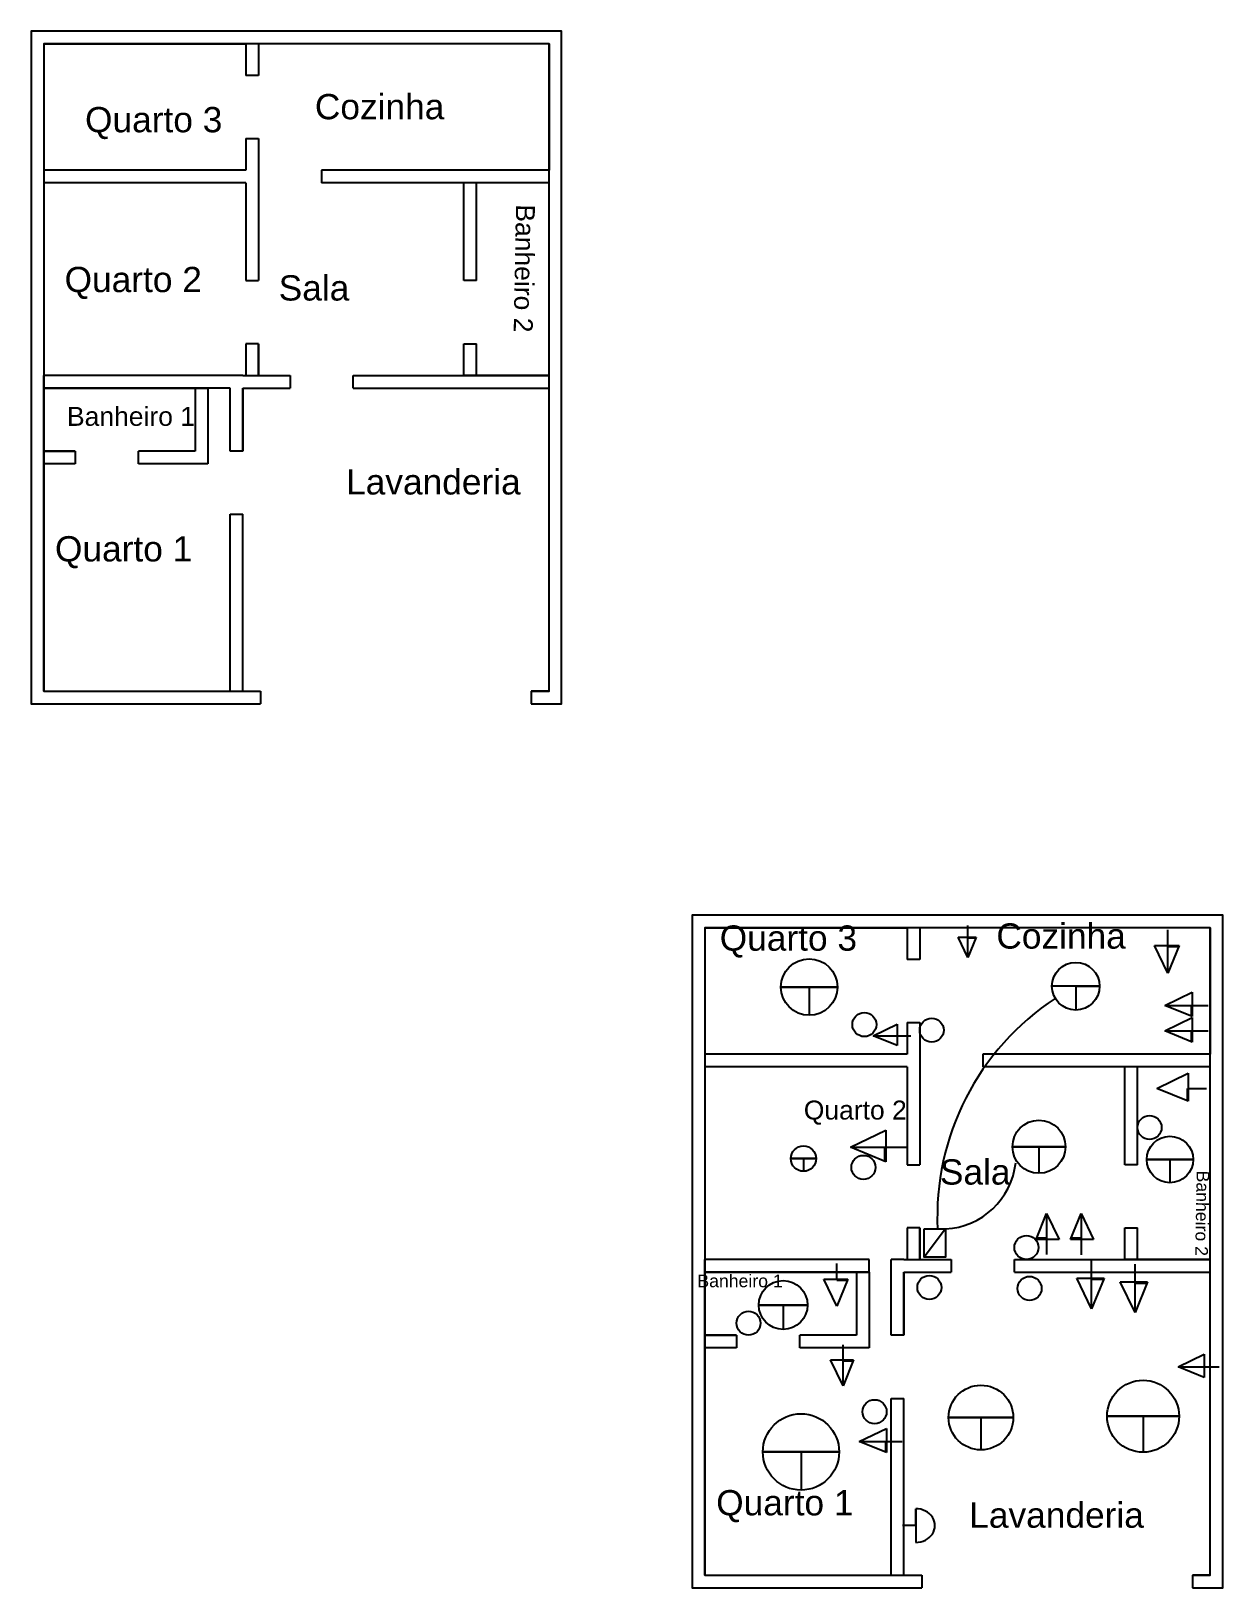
# Model space of a CAD drawing. Header units: millimetres. Extents: x 2261 to 3453, y 1338 to 2013.
# Drawn here: x 3400.26 to 3419.13, y 1337.75 to 1362.4 of the extents above; entities that cross this region are included whole.
import ezdxf

# ---------------------------------------------------------------- set-up
doc = ezdxf.new("R2010")
doc.units = ezdxf.units.MM
doc.styles.get("Standard").update_dxf_attribs({"font": 'arial.ttf'})
pattern_1 = [(0, (-10.111, -14.621), (0, 6.985), [5.08, -1.905]), (90, (-10.111, -14.621), (-6.985, 4e-16), [5.08, -1.905])]

msp = doc.modelspace()

# ---------------------------------------------------------------- hatches: boundary and pattern name
h = msp.add_hatch()
h.set_pattern_fill('ANGLE', color=256, scale=0.572273)
h.set_pattern_definition([(0, (1451.4447, 572.5586), (0, 3.997329), [2.9071484, -1.090181]), (90, (1451.4447, 572.5586), (-3.997329, 2e-16), [2.9071484, -1.090181])])
h.paths.add_polyline_path([(3415.221, 1348.055), (3415.09, 1348.055), (3415.09, 1347.734)])
h = msp.add_hatch()
h.set_pattern_fill('ANGLE', color=256)
h.set_pattern_definition(pattern_1)
h.paths.add_polyline_path([(3415.221, 1348.055), (3415.09, 1348.055), (3415.09, 1347.734)])
h = msp.add_hatch()
h.set_pattern_fill('ANGLE', color=256)
h.set_pattern_definition(pattern_1)
h.paths.add_polyline_path([(3418.435, 1347.921), (3418.258, 1347.921), (3418.258, 1347.486)])
h.paths.add_polyline_path([(3418.643, 1346.975), (3418.208, 1346.975), (3418.643, 1346.797)])
h.paths.add_polyline_path([(3418.643, 1346.57), (3418.208, 1346.57), (3418.643, 1346.392)])
h.paths.add_polyline_path([(3416.883, 1343.678), (3416.716, 1343.267), (3416.883, 1343.267)])
h.paths.add_polyline_path([(3416.338, 1343.681), (3416.17, 1343.27), (3416.338, 1343.27)])
h.paths.add_polyline_path([(3413.791, 1344.729), (3413.23, 1344.729), (3413.791, 1344.5)])
h.paths.add_polyline_path([(3413.282, 1341.362), (3413.114, 1341.362), (3413.114, 1340.95)])
h.paths.add_polyline_path([(3413.8, 1340.07), (3413.37, 1340.07), (3413.8, 1339.895)])
h.paths.add_polyline_path([(3417.247, 1342.658), (3417.049, 1342.658), (3417.049, 1342.173)])
h.paths.add_polyline_path([(3417.937, 1342.596), (3417.739, 1342.596), (3417.739, 1342.111)])
h = msp.add_hatch()
h.set_pattern_fill('ANGLE', color=256, scale=0.776413)
h.set_pattern_definition([(0, (754.146, 295.7924), (0, 5.423246), [3.944179, -1.479067]), (90, (754.146, 295.7924), (-5.423246, 3e-16), [3.944179, -1.479067])])
h.paths.add_polyline_path([(3418.435, 1347.921), (3418.258, 1347.921), (3418.258, 1347.486)])
h = msp.add_hatch()
h.set_pattern_fill('ANGLE', color=256, scale=0.776413, angle=-90)
h.set_pattern_definition([(270, (2366.5145, 4011.0864), (5.423246, -1e-15), [3.944179, -1.479067]), (360, (2366.5145, 4011.0864), (1e-15, 5.423246), [3.944179, -1.479067])])
h.paths.add_polyline_path([(3418.643, 1346.797), (3418.643, 1346.975), (3418.208, 1346.975)])
h = msp.add_hatch()
h.set_pattern_fill('ANGLE', color=256)
h.set_pattern_definition([(0, (-24.344, -6.972), (0, 6.985), [5.08, -1.905]), (90, (-24.344, -6.972), (-6.985, 4e-16), [5.08, -1.905])])
h.paths.add_polyline_path([(3413.592, 1346.495), (3413.969, 1346.341), (3413.969, 1346.495)])
h = msp.add_hatch()
h.set_pattern_fill('ANGLE', color=256, scale=0.776413, angle=-90)
h.set_pattern_definition([(270, (2366.5145, 4010.6817), (5.423246, -1e-15), [3.944179, -1.479067]), (360, (2366.5145, 4010.6817), (1e-15, 5.423246), [3.944179, -1.479067])])
h.paths.add_polyline_path([(3418.643, 1346.392), (3418.643, 1346.57), (3418.208, 1346.57)])
h = msp.add_hatch()
h.set_pattern_fill('ANGLE', color=256, scale=0.885118, angle=-90)
h.set_pattern_definition([(270, (2219.143, 4382.7715), (6.182548, -1e-15), [4.496398, -1.686149]), (360, (2219.143, 4382.7715), (2e-15, 6.182548), [4.496398, -1.686149])])
h.paths.add_polyline_path([(3418.579, 1345.458), (3418.579, 1345.661), (3418.082, 1345.661)])
h = msp.add_hatch()
h.set_pattern_fill('ANGLE', color=256, angle=-90)
h.set_pattern_definition([(270, (2058.677, 4776.036), (6.985, -1e-15), [5.08, -1.905]), (360, (2058.677, 4776.036), (2e-15, 6.985), [5.08, -1.905])])
h.paths.add_polyline_path([(3413.791, 1344.5), (3413.791, 1344.729), (3413.23, 1344.729)])
h = msp.add_hatch()
h.set_pattern_fill('ANGLE', color=256, scale=0.732865, angle=-180)
h.set_pattern_definition([(180, (5931.022, 2336.386), (-2e-15, -5.119061), [3.722954, -1.396108]), (270, (5931.022, 2336.386), (5.119061, -2e-15), [3.722954, -1.396108])])
h.paths.add_polyline_path([(3416.17, 1343.27), (3416.338, 1343.27), (3416.338, 1343.681)])
h = msp.add_hatch()
h.set_pattern_fill('ANGLE', color=256, scale=0.732865, angle=-180)
h.set_pattern_definition([(180, (5931.5676, 2336.383), (-2e-15, -5.119061), [3.722954, -1.396108]), (270, (5931.5676, 2336.383), (5.119061, -2e-15), [3.722954, -1.396108])])
h.paths.add_polyline_path([(3416.716, 1343.267), (3416.883, 1343.267), (3416.883, 1343.678)])
h = msp.add_hatch()
h.set_pattern_fill('ANGLE', color=256)
h.set_pattern_definition(pattern_1)
h.paths.add_polyline_path([(3414.739, 1343.435), (3414.4, 1342.987), (3414.739, 1342.987)])
h = msp.add_hatch()
h.set_pattern_fill('ANGLE', color=256, scale=0.75882)
h.set_pattern_definition([(360, (809.272, 314.3527), (1e-15, 5.300355), [3.854803, -1.445551]), (90, (809.272, 314.3527), (-5.300355, 2e-15), [3.854803, -1.445551])])
h.paths.add_polyline_path([(3413.188, 1342.64), (3413.015, 1342.64), (3413.015, 1342.215)])
h = msp.add_hatch()
h.set_pattern_fill('ANGLE', color=256, scale=0.864669)
h.set_pattern_definition([(0, (450.1057, 170.9324), (0, 6.039711), [4.392517, -1.647194]), (90, (450.1057, 170.9324), (-6.039711, 4e-16), [4.392517, -1.647194])])
h.paths.add_polyline_path([(3417.247, 1342.658), (3417.049, 1342.658), (3417.049, 1342.173)])
h = msp.add_hatch()
h.set_pattern_fill('ANGLE', color=256, scale=0.864669)
h.set_pattern_definition([(3e-11, (450.795, 170.871), (-3e-12, 6.039711), [4.392517, -1.647194]), (90, (450.795, 170.871), (-6.039711, -3e-12), [4.392517, -1.647194])])
h.paths.add_polyline_path([(3417.937, 1342.596), (3417.739, 1342.596), (3417.739, 1342.111)])
h = msp.add_hatch()
h.set_pattern_fill('ANGLE', color=256, scale=0.734692)
h.set_pattern_definition([(360, (892.16, 345.77), (1e-15, 5.131824), [3.732235, -1.399588]), (90, (892.16, 345.77), (-5.131824, 2e-15), [3.732235, -1.399588])])
h.paths.add_polyline_path([(3413.282, 1341.362), (3413.114, 1341.362), (3413.114, 1340.95)])
h = msp.add_hatch()
h.set_pattern_fill('ANGLE', color=256, scale=0.734692)
h.set_pattern_definition([(0, (897.7107, 346.0515), (0, 5.131824), [3.732235, -1.399588]), (90, (897.7107, 346.0515), (-5.131824, 3e-16), [3.732235, -1.399588])])
h.paths.add_polyline_path([(3418.832, 1341.086), (3418.832, 1341.254), (3418.42, 1341.254)])
h = msp.add_hatch()
h.set_pattern_fill('ANGLE', color=256, scale=0.766626, angle=-90)
h.set_pattern_definition([(270, (2374.9335, 3970.6), (5.354885, -1e-15), [3.894462, -1.460423]), (360, (2374.9335, 3970.6), (1e-15, 5.354885), [3.894462, -1.460423])])
h.paths.add_polyline_path([(3413.8, 1339.895), (3413.8, 1340.07), (3413.37, 1340.07)])

# ---------------------------------------------------------------- linework, layer by layer
for p, q in [((3400.459, 1362.2), (3403.659, 1362.2)), ((3403.659, 1362.2), (3403.659, 1361.7)), ((3403.859, 1362.2), (3403.859, 1361.7)), ((3403.859, 1362.2), (3403.859, 1361.7)), ((3408.459, 1362.2), (3408.459, 1360.2)), ((3403.859, 1361.7), (3403.659, 1361.7)), ((3403.659, 1360.7), (3403.859, 1360.7)), ((3403.659, 1360.7), (3403.659, 1360.2)), ((3403.859, 1360.7), (3403.859, 1360.2)), ((3403.659, 1360.2), (3400.459, 1360.2)), ((3403.859, 1360.2), (3403.859, 1360)), ((3408.459, 1360.2), (3404.859, 1360.2)), ((3404.859, 1360.2), (3404.859, 1360)), ((3403.659, 1360), (3400.459, 1360)), ((3403.659, 1360), (3403.659, 1358.45)), ((3403.859, 1360), (3403.859, 1358.45)), ((3408.459, 1360), (3404.859, 1360)), ((3407.109, 1358.45), (3407.109, 1360)), ((3407.309, 1358.45), (3407.309, 1360)), ((3403.659, 1358.45), (3403.859, 1358.45)), ((3407.309, 1358.45), (3407.109, 1358.45)), ((3403.859, 1357.45), (3403.659, 1357.45)), ((3403.659, 1357.45), (3403.659, 1356.95)), ((3403.859, 1356.95), (3403.859, 1357.45)), ((3403.859, 1357.45), (3403.859, 1356.95)), ((3407.109, 1356.95), (3407.109, 1357.45)), ((3407.109, 1356.95), (3407.109, 1357.45)), ((3407.109, 1357.45), (3407.309, 1357.45)), ((3407.309, 1356.95), (3407.309, 1357.45)), ((3403.609, 1356.95), (3400.459, 1356.95)), ((3400.459, 1351.95), (3400.459, 1356.95)), ((3403.609, 1356.95), (3404.359, 1356.95)), ((3403.859, 1356.95), (3404.359, 1356.95)), ((3404.359, 1356.95), (3404.359, 1356.75)), ((3405.359, 1356.75), (3405.359, 1356.95)), ((3405.359, 1356.95), (3408.459, 1356.95)), ((3408.459, 1356.95), (3407.109, 1356.95)), ((3403.409, 1356.75), (3400.459, 1356.75)), ((3400.459, 1356.75), (3403.059, 1356.75)), ((3402.859, 1356.75), (3402.859, 1355.75)), ((3403.059, 1356.75), (3403.059, 1355.75)), ((3403.409, 1355.75), (3403.409, 1356.75)), ((3403.609, 1356.75), (3404.359, 1356.75)), ((3403.609, 1356.75), (3403.609, 1355.75)), ((3403.609, 1355.75), (3403.609, 1356.75)), ((3405.359, 1356.75), (3408.459, 1356.75)), ((3400.459, 1355.75), (3400.959, 1355.75)), ((3400.959, 1355.75), (3400.459, 1355.75)), ((3400.959, 1355.75), (3400.959, 1355.55)), ((3402.859, 1355.75), (3401.959, 1355.75)), ((3401.959, 1355.55), (3401.959, 1355.75)), ((3403.059, 1355.75), (3403.059, 1355.75)), ((3403.059, 1355.75), (3403.059, 1355.55)), ((3403.609, 1355.75), (3403.409, 1355.75)), ((3400.959, 1355.55), (3400.459, 1355.55)), ((3403.059, 1355.55), (3401.959, 1355.55)), ((3403.409, 1351.95), (3403.409, 1354.75)), ((3403.409, 1354.75), (3403.609, 1354.75)), ((3403.609, 1351.95), (3403.609, 1354.75)), ((3400.459, 1351.95), (3403.609, 1351.95)), ((3400.459, 1351.95), (3403.893, 1351.95)), ((3403.893, 1351.95), (3403.893, 1351.75)), ((3408.459, 1351.95), (3408.179, 1351.95)), ((3408.179, 1351.95), (3408.179, 1351.75)), ((3415.09, 1348.055), (3415.09, 1348.241)), ((3410.928, 1348.203), (3414.128, 1348.203)), ((3414.128, 1348.203), (3414.128, 1347.703)), ((3414.328, 1348.203), (3414.328, 1347.703)), ((3414.328, 1348.203), (3414.328, 1347.703)), ((3414.935, 1348.055), (3415.221, 1348.055)), ((3415.09, 1347.734), (3414.935, 1348.055)), ((3415.221, 1348.055), (3415.09, 1347.734)), ((3415.09, 1347.734), (3415.09, 1348.055)), ((3418.258, 1347.921), (3418.258, 1348.174)), ((3418.928, 1348.203), (3418.928, 1346.203)), ((3418.047, 1347.921), (3418.435, 1347.921)), ((3418.258, 1347.486), (3418.047, 1347.921)), ((3418.435, 1347.921), (3418.258, 1347.486)), ((3418.258, 1347.486), (3418.258, 1347.921)), ((3414.328, 1347.703), (3414.128, 1347.703)), ((3412.579, 1347.266), (3412.132, 1347.266)), ((3412.132, 1347.266), (3413.025, 1347.266)), ((3413.025, 1347.266), (3412.579, 1347.266)), ((3412.579, 1347.266), (3412.579, 1346.819)), ((3417.176, 1347.279), (3416.422, 1347.279)), ((3416.799, 1347.279), (3417.176, 1347.279)), ((3417.176, 1347.279), (3416.799, 1347.279)), ((3416.799, 1347.279), (3416.799, 1346.902)), ((3418.208, 1346.975), (3418.643, 1347.185)), ((3418.643, 1347.185), (3418.643, 1346.797)), ((3418.643, 1346.797), (3418.208, 1346.975)), ((3418.208, 1346.975), (3418.643, 1346.975)), ((3418.208, 1346.57), (3418.643, 1346.781)), ((3418.643, 1346.975), (3418.896, 1346.975)), ((3418.643, 1346.781), (3418.643, 1346.392)), ((3413.592, 1346.495), (3413.969, 1346.677)), ((3413.969, 1346.341), (3413.592, 1346.495)), ((3413.592, 1346.495), (3413.969, 1346.495)), ((3413.969, 1346.677), (3413.969, 1346.341)), ((3413.969, 1346.495), (3414.187, 1346.495)), ((3414.128, 1346.703), (3414.128, 1346.203)), ((3414.128, 1346.703), (3414.328, 1346.703)), ((3414.328, 1346.703), (3414.328, 1346.203)), ((3418.643, 1346.392), (3418.208, 1346.57)), ((3418.208, 1346.57), (3418.643, 1346.57)), ((3418.643, 1346.57), (3418.896, 1346.57)), ((3414.128, 1346.203), (3410.928, 1346.203)), ((3414.128, 1346.003), (3410.928, 1346.003)), ((3414.128, 1346.003), (3414.128, 1344.453)), ((3414.328, 1346.203), (3414.328, 1346.003)), ((3414.328, 1346.003), (3414.328, 1344.453)), ((3418.928, 1346.203), (3415.328, 1346.203)), ((3415.328, 1346.203), (3415.328, 1346.003)), ((3418.928, 1346.003), (3415.328, 1346.003)), ((3417.578, 1344.453), (3417.578, 1346.003)), ((3417.778, 1344.453), (3417.778, 1346.003)), ((3418.082, 1345.661), (3418.579, 1345.901)), ((3418.579, 1345.901), (3418.579, 1345.458)), ((3418.579, 1345.458), (3418.082, 1345.661)), ((3418.579, 1345.661), (3418.867, 1345.661)), ((3413.23, 1344.729), (3413.791, 1345)), ((3413.791, 1345), (3413.791, 1344.5)), ((3412.688, 1344.549), (3412.288, 1344.549)), ((3412.288, 1344.549), (3412.488, 1344.549)), ((3412.488, 1344.549), (3412.688, 1344.549)), ((3412.488, 1344.549), (3412.488, 1344.349)), ((3413.791, 1344.5), (3413.23, 1344.729)), ((3413.23, 1344.729), (3413.791, 1344.729)), ((3413.791, 1344.729), (3414.117, 1344.729)), ((3416.637, 1344.738), (3415.798, 1344.738)), ((3415.798, 1344.738), (3416.217, 1344.738)), ((3416.217, 1344.738), (3416.637, 1344.738)), ((3416.217, 1344.738), (3416.217, 1344.318)), ((3418.659, 1344.536), (3417.922, 1344.536)), ((3417.922, 1344.536), (3418.291, 1344.536)), ((3418.291, 1344.536), (3418.659, 1344.536)), ((3418.291, 1344.536), (3418.291, 1344.168)), ((3414.128, 1344.453), (3414.328, 1344.453)), ((3417.778, 1344.453), (3417.578, 1344.453)), ((3416.17, 1343.27), (3416.338, 1343.681)), ((3416.338, 1343.681), (3416.536, 1343.27)), ((3416.338, 1343.681), (3416.338, 1343.27)), ((3416.716, 1343.267), (3416.883, 1343.678)), ((3416.883, 1343.678), (3417.082, 1343.267)), ((3416.883, 1343.678), (3416.883, 1343.267)), ((3414.128, 1343.453), (3414.128, 1342.953)), ((3414.328, 1343.453), (3414.128, 1343.453)), ((3414.328, 1343.453), (3414.328, 1342.953)), ((3414.328, 1342.953), (3414.328, 1343.453)), ((3414.739, 1343.435), (3414.4, 1342.987)), ((3417.578, 1342.953), (3417.578, 1343.453)), ((3417.578, 1342.953), (3417.578, 1343.453)), ((3417.578, 1343.453), (3417.778, 1343.453)), ((3417.778, 1342.953), (3417.778, 1343.453)), ((3416.536, 1343.27), (3416.17, 1343.27)), ((3416.338, 1343.27), (3416.338, 1343.031)), ((3417.082, 1343.267), (3416.716, 1343.267)), ((3416.883, 1343.267), (3416.883, 1343.028)), ((3410.928, 1337.953), (3410.928, 1342.953)), ((3413.528, 1342.953), (3410.928, 1342.953)), ((3413.015, 1342.64), (3413.015, 1342.887)), ((3413.528, 1342.753), (3413.528, 1342.953)), ((3414.078, 1342.953), (3413.878, 1342.953)), ((3413.878, 1342.753), (3413.878, 1342.953)), ((3414.078, 1342.953), (3414.828, 1342.953)), ((3414.328, 1342.953), (3414.828, 1342.953)), ((3414.828, 1342.953), (3414.828, 1342.753)), ((3415.828, 1342.953), (3418.928, 1342.953)), ((3415.828, 1342.753), (3415.828, 1342.953)), ((3417.049, 1342.658), (3417.049, 1342.939)), ((3418.928, 1342.953), (3417.578, 1342.953)), ((3417.739, 1342.596), (3417.739, 1342.878)), ((3413.528, 1342.753), (3410.928, 1342.753)), ((3410.928, 1342.753), (3413.528, 1342.753)), ((3412.809, 1342.64), (3413.188, 1342.64)), ((3413.015, 1342.215), (3412.809, 1342.64)), ((3413.188, 1342.64), (3413.015, 1342.215)), ((3413.328, 1342.753), (3413.328, 1341.753)), ((3413.528, 1342.753), (3413.528, 1341.753)), ((3413.878, 1341.753), (3413.878, 1342.753)), ((3414.078, 1341.753), (3414.078, 1342.753)), ((3414.078, 1342.753), (3414.828, 1342.753)), ((3414.078, 1342.753), (3414.078, 1341.753)), ((3415.828, 1342.753), (3418.928, 1342.753)), ((3416.815, 1342.658), (3417.247, 1342.658)), ((3417.049, 1342.173), (3416.815, 1342.658)), ((3417.247, 1342.658), (3417.049, 1342.173)), ((3417.049, 1342.173), (3417.049, 1342.658)), ((3417.504, 1342.596), (3417.937, 1342.596)), ((3417.739, 1342.111), (3417.504, 1342.596)), ((3417.937, 1342.596), (3417.739, 1342.111)), ((3417.739, 1342.111), (3417.739, 1342.596)), ((3412.552, 1342.231), (3411.78, 1342.231)), ((3411.78, 1342.231), (3412.166, 1342.231)), ((3412.166, 1342.231), (3412.552, 1342.231)), ((3412.166, 1342.231), (3412.166, 1341.845)), ((3411.428, 1341.753), (3410.928, 1341.753)), ((3410.928, 1341.753), (3411.428, 1341.753)), ((3411.428, 1341.753), (3411.428, 1341.553)), ((3413.328, 1341.753), (3412.428, 1341.753)), ((3412.428, 1341.553), (3412.428, 1341.753)), ((3413.114, 1341.362), (3413.114, 1341.601)), ((3413.528, 1341.753), (3413.528, 1341.753)), ((3413.528, 1341.753), (3413.528, 1341.553)), ((3414.078, 1341.753), (3413.878, 1341.753)), ((3411.428, 1341.553), (3410.928, 1341.553)), ((3413.528, 1341.553), (3412.428, 1341.553)), ((3412.915, 1341.362), (3413.282, 1341.362)), ((3413.114, 1340.95), (3412.915, 1341.362)), ((3413.282, 1341.362), (3413.114, 1340.95)), ((3413.114, 1340.95), (3413.114, 1341.362)), ((3418.42, 1341.254), (3418.832, 1341.453)), ((3418.832, 1341.453), (3418.832, 1341.086)), ((3418.832, 1341.086), (3418.42, 1341.254)), ((3418.42, 1341.254), (3418.832, 1341.254)), ((3418.832, 1341.254), (3419.072, 1341.254)), ((3413.878, 1337.953), (3413.878, 1340.753)), ((3413.878, 1340.753), (3414.078, 1340.753)), ((3414.078, 1337.953), (3414.078, 1340.753)), ((3415.81, 1340.45), (3414.786, 1340.45)), ((3414.786, 1340.45), (3415.298, 1340.45)), ((3415.298, 1340.45), (3415.81, 1340.45)), ((3415.298, 1340.45), (3415.298, 1339.938)), ((3418.436, 1340.47), (3417.295, 1340.47)), ((3417.295, 1340.47), (3417.865, 1340.47)), ((3417.865, 1340.47), (3418.436, 1340.47)), ((3417.865, 1340.47), (3417.865, 1339.9)), ((3413.37, 1340.07), (3413.8, 1340.278)), ((3413.8, 1340.278), (3413.8, 1339.895)), ((3413.053, 1339.905), (3411.845, 1339.905)), ((3411.845, 1339.905), (3412.449, 1339.905)), ((3412.449, 1339.905), (3413.053, 1339.905)), ((3412.449, 1339.905), (3412.449, 1339.301)), ((3413.8, 1339.895), (3413.37, 1340.07)), ((3413.37, 1340.07), (3413.8, 1340.07)), ((3413.8, 1340.07), (3414.05, 1340.07)), ((3414.266, 1338.739), (3414.266, 1339.006)), ((3414.266, 1339.006), (3414.266, 1338.473)), ((3414.266, 1338.739), (3414.057, 1338.739)), ((3410.928, 1337.953), (3414.078, 1337.953)), ((3410.928, 1337.953), (3414.362, 1337.953)), ((3414.362, 1337.953), (3414.362, 1337.753)), ((3418.928, 1337.953), (3418.648, 1337.953)), ((3418.648, 1337.953), (3418.648, 1337.753))]:
    msp.add_line(p, q)
for points in [[(3408.179, 1351.75), (3408.659, 1351.75), (3408.659, 1362.4), (3400.259, 1362.4), (3400.259, 1351.75), (3403.893, 1351.75)], [(3408.179, 1351.95), (3408.459, 1351.95), (3408.459, 1362.2), (3400.459, 1362.2), (3400.459, 1351.95), (3403.893, 1351.95)], [(3418.648, 1337.753), (3419.128, 1337.753), (3419.128, 1348.403), (3410.728, 1348.403), (3410.728, 1337.753), (3414.362, 1337.753)], [(3418.648, 1337.953), (3418.928, 1337.953), (3418.928, 1348.203), (3410.928, 1348.203), (3410.928, 1337.953), (3414.362, 1337.953)]]:
    msp.add_lwpolyline(points)
msp.add_lwpolyline([(3414.4, 1343.435), (3414.739, 1343.435), (3414.739, 1342.987), (3414.4, 1342.987)], close=True)
for centre, radius in [((3412.579, 1347.266), 0.447), ((3416.799, 1347.279), 0.377), ((3413.452, 1346.671), 0.19), ((3414.518, 1346.583), 0.19), ((3416.217, 1344.738), 0.42), ((3417.968, 1345.042), 0.19), ((3418.291, 1344.536), 0.368), ((3412.488, 1344.549), 0.2), ((3413.437, 1344.411), 0.19), ((3416.018, 1343.143), 0.19), ((3412.166, 1342.231), 0.386), ((3414.481, 1342.509), 0.19), ((3416.068, 1342.494), 0.19), ((3411.618, 1341.943), 0.19), ((3415.298, 1340.45), 0.512), ((3417.865, 1340.47), 0.57), ((3413.614, 1340.542), 0.19), ((3412.449, 1339.905), 0.604)]:
    msp.add_circle(centre, radius)
for centre, radius, start, end in [((3418.748, 1343.625), 4.141, 123.2976, 182.6347), ((3414.672, 1344.617), 1.184, 273.2502, 353.5328)]:
    msp.add_arc(centre, radius, start, end)
msp.add_ellipse((3414.266, 1338.739), major_axis=(0.303, 0), ratio=0.879974, start_param=4.712389, end_param=7.853982)

# ---------------------------------------------------------------- texts
at = {"attachment_point": 1}
for s, insert, char_height in [('\\pxtc7;Cozinha', (3404.752, 1361.405), 0.4), ('Quarto 3 ', (3401.113, 1361.199), 0.4), ('Quarto 2 ', (3400.789, 1358.668), 0.4), ('Sala', (3404.179, 1358.535), 0.4), ('\\pxtc7;Banheiro 1', (3400.827, 1356.451), 0.3), ('\\pxtc7;Lavanderia', (3405.246, 1355.464), 0.4), ('\\pxtc7;Quarto 1', (3400.637, 1354.404), 0.4), ('Quarto 3 ', (3411.162, 1348.241), 0.4), ('\\pxtc7;Cozinha', (3415.542, 1348.274), 0.4), ('Quarto 2 ', (3412.493, 1345.468), 0.3), ('Sala', (3414.648, 1344.538), 0.4), ('\\pxtc7;Banheiro 1', (3410.808, 1342.713), 0.2), ('\\pxtc7;Quarto 1', (3411.106, 1339.301), 0.4), ('\\pxtc7;Lavanderia', (3415.113, 1339.105), 0.4)]:
    msp.add_mtext_dynamic_manual_height_columns(s, width=5.94292, gutter_width=12.5, heights=[0.915], dxfattribs=dict(at, insert=insert, char_height=char_height))
at = {"attachment_point": 1, "rotation": 268.9473}
for insert, char_height in [((3408.237, 1359.654), 0.3), ((3418.915, 1344.357), 0.2)]:
    msp.add_mtext_dynamic_manual_height_columns('\\pxtc7;Banheiro 2 ', width=5.94292, gutter_width=12.5, heights=[0.915], dxfattribs=dict(at, insert=insert, char_height=char_height))

doc.saveas('drawing.dxf')
